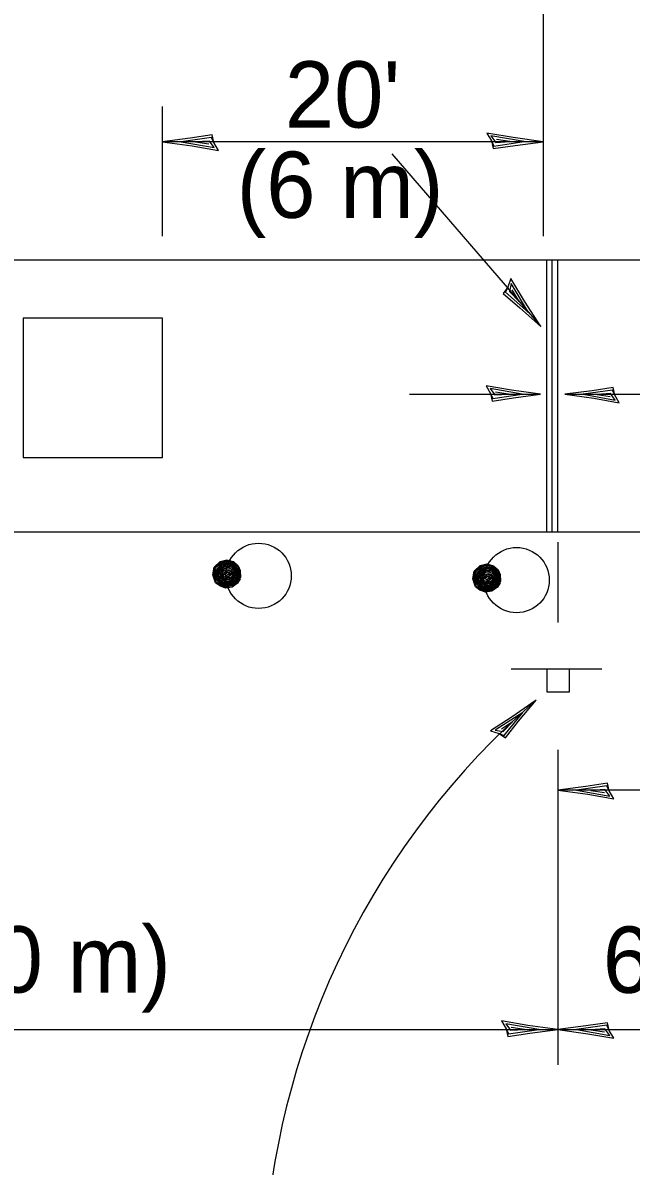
# Model space of a CAD drawing. Extents: x 52832 to 54215, y 64481 to 66497.
# Drawn here: x 53075.66 to 53094.76, y 66280.22 to 66316.12 of the extents above; entities that cross this region are included whole.
import ezdxf

# ---------------------------------------------------------------- set-up
doc = ezdxf.new("R2010")
doc.units = 0
for name, color, linetype in [('Alignment_EX_20 Baseline', 7, 'Continuous'), ('Design_EX_Roadway Dimensions', 7, 'Continuous'), ('Design_PR_EOP', 7, 'Continuous'), ('Stage_Construction Traffic Control', 7, 'Continuous'), ('Topo_Advertising Sign', 7, 'Continuous')]:
    doc.layers.add(name, color=color, linetype=linetype)

msp = doc.modelspace()

# ---------------------------------------------------------------- linework, layer by layer
at = {"layer": 'Alignment_EX_20 Baseline'}
msp.add_line((52931.039, 66308.675), (53115.987, 66308.675), dxfattribs=at)
at = {"layer": 'Design_EX_Roadway Dimensions'}
for p, q in [((53091.995, 66328.994), (53091.995, 66309.42)), ((53080.04, 66313.496), (53080.04, 66309.42)), ((53091.995, 66312.386), (53080.04, 66312.386)), ((53087.247, 66312.001), (53091.925, 66306.58)), ((53087.797, 66304.455), (53091.917, 66304.455)), ((53092.679, 66304.455), (53097.294, 66304.455)), ((53092.457, 66299.817), (53092.457, 66297.294)), ((53092.457, 66293.291), (53092.457, 66283.397)), ((53107.231, 66292.026), (53092.457, 66292.026)), ((53059.834, 66284.507), (53092.457, 66284.507)), ((53092.457, 66284.507), (53111.365, 66284.507))]:
    msp.add_line(p, q, dxfattribs=at)
for points in [[(53081.658, 66312.363), (53081.604, 66312.604), (53080.92, 66312.5), (53080.04, 66312.386), (53080.979, 66312.257), (53081.802, 66312.113), (53081.658, 66312.363), (53081.586, 66312.522), (53080.631, 66312.385), (53081.674, 66312.202), (53081.52, 66312.407), (53081.082, 66312.379), (53081.504, 66312.315)], [(53090.377, 66312.41), (53090.431, 66312.168), (53091.115, 66312.272), (53091.995, 66312.386), (53091.055, 66312.515), (53090.233, 66312.659), (53090.377, 66312.41), (53090.449, 66312.25), (53091.404, 66312.388), (53090.36, 66312.571), (53090.514, 66312.365), (53090.953, 66312.393), (53090.531, 66312.457)], [(53090.886, 66307.821), (53090.739, 66307.622), (53091.265, 66307.171), (53091.925, 66306.58), (53091.409, 66307.375), (53090.98, 66308.093), (53090.886, 66307.821), (53090.813, 66307.661), (53091.54, 66307.028), (53090.997, 66307.939), (53090.942, 66307.687), (53091.25, 66307.374), (53091.022, 66307.735)], [(53090.349, 66304.477), (53090.402, 66304.244), (53091.065, 66304.344), (53091.917, 66304.455), (53091.007, 66304.58), (53090.209, 66304.72), (53090.349, 66304.477), (53090.42, 66304.325), (53091.344, 66304.456), (53090.334, 66304.633), (53090.482, 66304.434), (53090.907, 66304.461), (53090.499, 66304.524)], [(53094.246, 66304.431), (53094.193, 66304.667), (53093.532, 66304.566), (53092.679, 66304.455), (53093.589, 66304.33), (53094.386, 66304.19), (53094.246, 66304.431), (53094.177, 66304.587), (53093.253, 66304.454), (53094.263, 66304.276), (53094.113, 66304.476), (53093.689, 66304.449), (53094.098, 66304.386)], [(53094.074, 66292.003), (53094.02, 66292.244), (53093.336, 66292.14), (53092.457, 66292.026), (53093.396, 66291.897), (53094.218, 66291.753), (53094.074, 66292.003), (53094.002, 66292.162), (53093.048, 66292.025), (53094.091, 66291.842), (53093.937, 66292.047), (53093.498, 66292.019), (53093.92, 66291.955)], [(53090.839, 66284.531), (53090.893, 66284.289), (53091.577, 66284.393), (53092.457, 66284.507), (53091.517, 66284.636), (53090.695, 66284.78), (53090.839, 66284.531), (53090.911, 66284.371), (53091.866, 66284.508), (53090.822, 66284.692), (53090.976, 66284.486), (53091.415, 66284.514), (53090.993, 66284.578)], [(53094.074, 66284.483), (53094.02, 66284.725), (53093.336, 66284.621), (53092.457, 66284.507), (53093.396, 66284.378), (53094.218, 66284.234), (53094.074, 66284.483), (53094.002, 66284.643), (53093.048, 66284.506), (53094.091, 66284.323), (53093.937, 66284.528), (53093.498, 66284.5), (53093.92, 66284.436)]]:
    msp.add_lwpolyline(points, dxfattribs=at)
at = {"layer": 'Design_PR_EOP'}
msp.add_line((52931.039, 66300.136), (53427.33, 66300.136), dxfattribs=at)
at = {"layer": 'Stage_Construction Traffic Control'}
for p, q in [((53092.117, 66300.136), (53092.117, 66308.675)), ((53092.286, 66300.136), (53092.286, 66308.675)), ((53092.457, 66300.136), (53092.457, 66308.675))]:
    msp.add_line(p, q, dxfattribs=at)
msp.add_lwpolyline([(53075.673, 66306.843), (53075.673, 66302.47), (53080.046, 66302.471), (53080.046, 66306.843)], close=True, dxfattribs=at)
for points in [[(53082.487, 66298.666), (53082.401, 66298.528), (53082.231, 66298.404), (53082.028, 66298.373), (53081.845, 66298.436), (53081.708, 66298.537), (53081.623, 66298.791), (53081.67, 66299.032), (53081.858, 66299.207), (53082.071, 66299.257), (53082.279, 66299.201), (53082.426, 66299.07), (53082.486, 66298.922), (53082.492, 66298.713), (53082.39, 66298.558), (53082.228, 66298.436), (53082.039, 66298.401), (53081.901, 66298.451), (53081.731, 66298.537), (53081.673, 66298.702), (53081.647, 66298.87), (53081.687, 66299.018), (53081.869, 66299.189), (53082.073, 66299.235), (53082.275, 66299.187), (53082.414, 66299.061), (53082.464, 66298.917), (53082.472, 66298.716), (53082.371, 66298.569), (53082.222, 66298.463), (53082.034, 66298.423), (53081.873, 66298.484), (53081.744, 66298.549), (53081.701, 66298.712), (53081.662, 66298.854), (53081.712, 66299.003), (53081.885, 66299.165), (53082.08, 66299.207), (53082.274, 66299.165), (53082.397, 66299.045), (53082.45, 66298.914), (53082.433, 66298.716), (53082.357, 66298.588), (53082.206, 66298.476), (53082.027, 66298.449), (53081.876, 66298.501), (53081.78, 66298.573), (53081.731, 66298.696), (53081.686, 66298.848), (53081.742, 66298.961), (53081.896, 66299.129), (53082.087, 66299.171), (53082.27, 66299.136), (53082.381, 66299.013), (53082.436, 66298.906), (53082.401, 66298.728), (53082.339, 66298.606), (53082.188, 66298.498), (53082.024, 66298.472), (53081.888, 66298.522), (53081.799, 66298.595), (53081.751, 66298.721), (53081.716, 66298.848), (53081.769, 66298.947), (53081.91, 66299.103), (53082.088, 66299.147), (53082.26, 66299.113), (53082.368, 66299), (53082.397, 66298.884), (53082.382, 66298.731), (53082.335, 66298.628), (53082.173, 66298.52), (53082.037, 66298.506), (53081.903, 66298.549), (53081.824, 66298.612), (53081.767, 66298.735), (53081.745, 66298.848), (53081.794, 66298.935), (53081.93, 66299.088), (53082.098, 66299.119), (53082.263, 66299.083), (53082.347, 66298.99), (53082.371, 66298.864), (53082.347, 66298.741), (53082.308, 66298.652), (53082.168, 66298.54), (53082.041, 66298.526), (53081.93, 66298.569), (53081.858, 66298.623), (53081.804, 66298.684), (53081.784, 66298.738), (53081.772, 66298.831), (53081.823, 66298.928), (53081.905, 66299.022), (53081.985, 66299.068), (53082.116, 66299.082), (53082.238, 66299.068), (53082.335, 66298.967), (53082.346, 66298.863), (53082.318, 66298.741), (53082.26, 66298.639)], [(53082.26, 66298.639), (53082.157, 66298.56), (53082.035, 66298.556), (53081.917, 66298.631), (53081.848, 66298.677), (53081.81, 66298.749), (53081.816, 66298.832), (53081.84, 66298.91), (53081.91, 66298.981), (53082.006, 66299.042), (53082.092, 66299.06), (53082.179, 66299.056), (53082.241, 66299.003), (53082.338, 66298.87), (53082.284, 66298.732), (53082.207, 66298.634), (53082.131, 66298.59), (53082.02, 66298.59), (53081.93, 66298.66), (53081.871, 66298.734), (53081.869, 66298.807), (53081.891, 66298.892), (53081.959, 66298.952), (53082.044, 66298.993), (53082.123, 66299.01), (53082.261, 66298.952), (53082.308, 66298.864), (53082.263, 66298.768), (53082.218, 66298.689), (53082.15, 66298.645), (53082.034, 66298.626), (53081.952, 66298.646), (53081.891, 66298.687), (53081.858, 66298.728), (53081.844, 66298.852), (53081.873, 66298.906), (53081.946, 66298.967), (53082.042, 66299.008), (53082.134, 66299.027), (53082.204, 66299.042), (53082.268, 66299.015), (53082.318, 66298.956), (53082.264, 66298.86), (53082.259, 66298.78), (53082.199, 66298.71), (53082.081, 66298.656), (53081.978, 66298.648), (53081.924, 66298.699), (53081.909, 66298.757), (53081.912, 66298.828), (53081.944, 66298.891), (53082.027, 66298.938), (53082.109, 66298.959), (53082.227, 66298.928), (53082.245, 66298.881), (53082.238, 66298.81), (53082.142, 66298.734), (53082.063, 66298.67), (53081.978, 66298.682), (53081.942, 66298.732), (53081.939, 66298.791), (53081.963, 66298.854), (53082.099, 66298.924), (53082.216, 66298.893), (53082.217, 66298.831), (53082.136, 66298.76), (53082.041, 66298.703), (53081.976, 66298.734), (53081.981, 66298.802), (53082.088, 66298.86), (53082.167, 66298.864), (53082.059, 66298.752), (53082.037, 66298.798), (53081.999, 66298.848), (53082.114, 66298.884), (53082.193, 66298.839), (53082.124, 66298.786)], [(53090.65, 66298.538), (53090.563, 66298.401), (53090.392, 66298.276), (53090.191, 66298.245), (53090.008, 66298.308), (53089.871, 66298.409), (53089.786, 66298.663), (53089.833, 66298.903), (53090.019, 66299.081), (53090.233, 66299.129), (53090.441, 66299.074), (53090.589, 66298.942), (53090.649, 66298.793), (53090.654, 66298.585), (53090.55, 66298.43), (53090.391, 66298.308), (53090.201, 66298.273), (53090.063, 66298.323), (53089.894, 66298.411), (53089.836, 66298.573), (53089.808, 66298.741), (53089.85, 66298.891), (53090.033, 66299.061), (53090.237, 66299.107), (53090.438, 66299.06), (53090.577, 66298.935), (53090.625, 66298.789), (53090.635, 66298.588), (53090.534, 66298.441), (53090.385, 66298.336), (53090.195, 66298.295), (53090.036, 66298.355), (53089.907, 66298.422), (53089.864, 66298.583), (53089.823, 66298.725), (53089.873, 66298.874), (53090.048, 66299.038), (53090.242, 66299.078), (53090.434, 66299.038), (53090.56, 66298.916), (53090.611, 66298.786), (53090.596, 66298.588), (53090.52, 66298.462), (53090.369, 66298.347), (53090.19, 66298.322), (53090.039, 66298.373), (53089.943, 66298.447), (53089.893, 66298.569), (53089.848, 66298.72), (53089.903, 66298.835), (53090.059, 66299.002), (53090.249, 66299.043), (53090.434, 66299.008), (53090.542, 66298.885), (53090.599, 66298.777), (53090.563, 66298.601), (53090.502, 66298.479), (53090.351, 66298.37), (53090.187, 66298.344), (53090.05, 66298.394), (53089.961, 66298.469), (53089.914, 66298.594), (53089.879, 66298.719), (53089.93, 66298.82), (53090.073, 66298.975), (53090.251, 66299.02), (53090.421, 66298.985), (53090.531, 66298.873), (53090.56, 66298.756), (53090.543, 66298.602), (53090.499, 66298.501), (53090.337, 66298.391), (53090.201, 66298.379), (53090.065, 66298.42), (53089.987, 66298.484), (53089.929, 66298.608), (53089.908, 66298.72), (53089.957, 66298.807), (53090.091, 66298.959), (53090.259, 66298.993), (53090.424, 66298.957), (53090.509, 66298.864), (53090.534, 66298.735), (53090.512, 66298.614), (53090.47, 66298.524), (53090.331, 66298.412), (53090.202, 66298.398), (53090.093, 66298.441), (53090.019, 66298.495), (53089.965, 66298.556), (53089.946, 66298.609), (53089.933, 66298.703), (53089.986, 66298.799), (53090.068, 66298.895), (53090.147, 66298.942), (53090.279, 66298.954), (53090.398, 66298.939), (53090.499, 66298.841), (53090.507, 66298.734), (53090.482, 66298.612), (53090.421, 66298.512)], [(53090.421, 66298.512), (53090.32, 66298.433), (53090.198, 66298.427), (53090.079, 66298.505), (53090.011, 66298.549), (53089.973, 66298.621), (53089.977, 66298.705), (53090.004, 66298.782), (53090.072, 66298.852), (53090.169, 66298.914), (53090.254, 66298.932), (53090.344, 66298.928), (53090.405, 66298.874), (53090.499, 66298.741), (53090.446, 66298.605), (53090.369, 66298.506), (53090.292, 66298.462), (53090.183, 66298.462), (53090.091, 66298.531), (53090.034, 66298.608), (53090.032, 66298.68), (53090.052, 66298.763), (53090.12, 66298.825), (53090.205, 66298.866), (53090.285, 66298.884), (53090.424, 66298.825), (53090.471, 66298.735), (53090.424, 66298.641), (53090.383, 66298.563), (53090.315, 66298.517), (53090.194, 66298.498), (53090.113, 66298.52), (53090.052, 66298.559), (53090.019, 66298.602), (53090.007, 66298.724), (53090.036, 66298.777), (53090.108, 66298.841), (53090.204, 66298.879), (53090.297, 66298.899), (53090.367, 66298.914), (53090.431, 66298.888), (53090.482, 66298.828), (53090.427, 66298.732), (53090.42, 66298.652), (53090.362, 66298.583), (53090.242, 66298.528), (53090.143, 66298.52), (53090.087, 66298.573), (53090.072, 66298.63), (53090.075, 66298.702), (53090.106, 66298.763), (53090.191, 66298.81), (53090.272, 66298.831), (53090.388, 66298.799), (53090.406, 66298.753), (53090.398, 66298.682), (53090.305, 66298.606), (53090.227, 66298.544), (53090.143, 66298.555), (53090.105, 66298.605), (53090.102, 66298.663), (53090.126, 66298.727), (53090.26, 66298.796), (53090.377, 66298.767), (53090.38, 66298.703), (53090.299, 66298.631), (53090.202, 66298.576), (53090.14, 66298.606), (53090.143, 66298.674), (53090.251, 66298.732), (53090.33, 66298.738), (53090.222, 66298.624), (53090.199, 66298.67), (53090.162, 66298.72), (53090.279, 66298.755), (53090.356, 66298.712), (53090.287, 66298.66)], [(53090.614, 66293.805), (53090.813, 66293.669), (53091.229, 66294.193), (53091.778, 66294.855), (53091.028, 66294.328), (53090.348, 66293.887), (53090.614, 66293.805), (53090.771, 66293.74), (53091.358, 66294.465), (53090.496, 66293.907), (53090.742, 66293.863), (53091.035, 66294.172), (53090.693, 66293.941)]]:
    msp.add_lwpolyline(points, dxfattribs=at)
for centre in [(53083.065, 66298.755), (53091.165, 66298.62)]:
    msp.add_circle(centre, 1.025, dxfattribs=at)
msp.add_arc((53108.086, 66276.058), 24.885, 130.9449, 220.03, dxfattribs=at)
at = {"layer": 'Topo_Advertising Sign'}
msp.add_line((53093.842, 66295.828), (53090.997, 66295.828), dxfattribs=at)
msp.add_lwpolyline([(53092.826, 66295.116), (53092.826, 66295.828), (53092.114, 66295.828), (53092.114, 66295.116)], close=True, dxfattribs=at)

# ---------------------------------------------------------------- texts
at = {"layer": 'Design_EX_Roadway Dimensions'}
for s, height, p in [(" 20'", 2.081, (53083.114, 66312.829)), ('(6 m)', 2.081, (53082.376, 66309.994)), ("500' (150 m)", 2.08095, (53064.776, 66285.67)), ("65' (20 m)", 2.081, (53093.87, 66285.663))]:
    msp.add_text(s, height=height, dxfattribs=at).set_placement(p)

doc.saveas('drawing.dxf')
